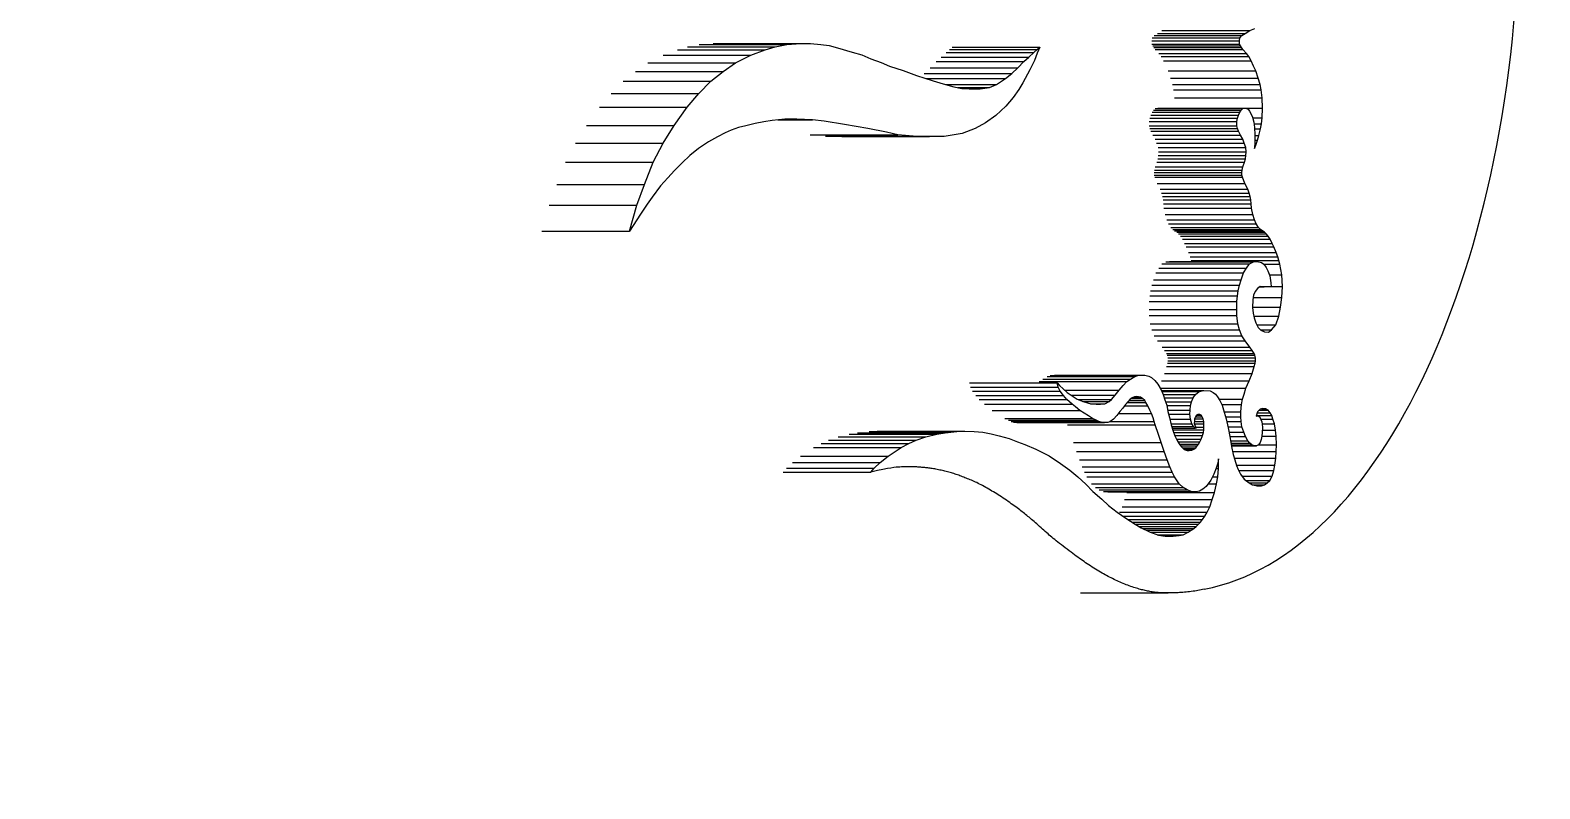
# Model space of a CAD drawing. Header units: inches. Extents: x 12 to 318, y 5 to 204.
# Drawn here: x 158.686 to 159.618, y 84.57 to 85.038 of the extents above; entities that cross this region are included whole.
import ezdxf

# ---------------------------------------------------------------- set-up
doc = ezdxf.new("R2010")
doc.units = ezdxf.units.IN
doc.header["$LTSCALE"] = 9.5
doc.header["$MEASUREMENT"] = 0
doc.layers.add('Dimension', color=7, linetype='Continuous', lineweight=25)
doc.layers.add('Visible', color=7, linetype='Continuous', lineweight=18)
doc.styles.add('Standard D-E', font='arial.ttf')
doc.dimstyles.new('in [mm] D-E NeptuneBenson', dxfattribs={"dimscale": 9.5, "dimtxt": 0.15, "dimasz": 0.098425, "dimexe": 0.125, "dimexo": 0.063, "dimgap": 0.031496, "dimtad": 0, "dimtih": 1, "dimtoh": 1, "dimdec": 4, "dimzin": 3, "dimdsep": 46, "dimlunit": 5, "dimtxsty": 'Standard D-E', "dimcen": 0.09, "dimdle": 0.393701, "dimclrd": 256, "dimclre": 256, "dimclrt": 256, "dimadec": 1, "dimazin": 1, "dimtfac": 1, "dimtofl": 0, "dimtmove": 0, "dimatfit": 3, "dimfxl": 1, "dimfrac": 1, "dimtolj": 1, "dimtzin": 4, "dimlwd": -1, "dimlwe": -1, "dimarcsym": 0})

# ---------------------------------------------------------------- blocks, each defined once
blk = doc.blocks.new('*D26')
at = {"layer": 'Defpoints', "color": 0, "transparency": 16777216}
for p in [(158.40591, 100.68631), (159.81115, 27.70631), (175.24657, 27.70631)]:
    blk.add_point(p, dxfattribs=at)
at = {"layer": 'Dimension', "transparency": 16777216}
for p, q in [((159.00441, 100.68631), (176.43407, 100.68631)), ((175.24657, 99.75127), (175.24657, 83.46722)), ((175.24657, 28.64135), (175.24657, 78.98781)), ((160.40965, 27.70631), (176.43407, 27.70631))]:
    blk.add_line(p, q, dxfattribs=at)
for points in [[(175.09073, 99.75127), (175.40241, 99.75127), (175.24657, 100.68631)], [(175.09073, 28.64135), (175.40241, 28.64135), (175.24657, 27.70631)]]:
    blk.add_solid(points, dxfattribs=at)
at = {"layer": 'Dimension', "transparency": 16777216, "attachment_point": 5, "style": 'Standard D-E'}
for s, insert, char_height in [('\\A1; 73 in', (175.24657, 82.25478), 1.425), ('\\A1;[1853.7 mm]', (175.24657, 80.01508), 1.4250001)]:
    blk.add_mtext(s, dxfattribs=dict(at, insert=insert, char_height=char_height))
blk = doc.blocks.new('*D27')
at = {"layer": 'Defpoints', "color": 0, "transparency": 16777216}
for p in [(145.31067, 108.56632), (184.51882, 108.56632), (159.81115, 27.70631)]:
    blk.add_point(p, dxfattribs=at)
at = {"layer": 'Dimension', "transparency": 16777216}
for p, q in [((145.90917, 108.56632), (185.70632, 108.56632)), ((184.51882, 107.63128), (184.51882, 71.09095)), ((184.51882, 28.64135), (184.51882, 65.18168)), ((160.40965, 27.70631), (185.70632, 27.70631))]:
    blk.add_line(p, q, dxfattribs=at)
for points in [[(184.36298, 107.63128), (184.67466, 107.63128), (184.51882, 108.56632)], [(184.36298, 28.64135), (184.67466, 28.64135), (184.51882, 27.70631)]]:
    blk.add_solid(points, dxfattribs=at)
at = {"layer": 'Dimension', "transparency": 16777216, "char_height": 1.4250001, "attachment_point": 5, "style": 'Standard D-E'}
for s, insert in [('\\A1; 80{\\H1x;\\S7#8;} in', (184.51882, 69.87851)), ('\\A1;[2053.8 mm]', (184.51882, 66.92388))]:
    blk.add_mtext(s, dxfattribs=dict(at, insert=insert))

msp = doc.modelspace()

# ---------------------------------------------------------------- linework, layer by layer
at = {"layer": 'Visible'}
for p, q in [((159.379982, 85.034776), (159.434109, 85.034776)), ((159.381979, 85.036165), (159.436106, 85.036165)), ((159.384849, 85.037886), (159.438976, 85.037886)), ((159.432935, 85.033408), (159.434109, 85.034776)), ((159.434109, 85.034776), (159.436106, 85.036165)), ((159.436106, 85.036165), (159.438976, 85.037886)), ((159.438976, 85.037886), (159.442157, 85.039204)), ((159.085826, 85.026029), (159.139953, 85.026029)), ((159.091994, 85.027816), (159.146121, 85.027816)), ((159.099051, 85.029225), (159.153178, 85.029225)), ((159.107845, 85.029878), (159.161972, 85.029878)), ((159.113621, 85.029895), (159.167747, 85.029895)), ((159.131004, 85.022759), (159.139953, 85.026029)), ((159.139953, 85.026029), (159.146121, 85.027816)), ((159.146121, 85.027816), (159.153178, 85.029225)), ((159.153178, 85.029225), (159.161972, 85.029878)), ((159.161972, 85.029878), (159.167747, 85.029895)), ((159.167747, 85.029895), (159.174138, 85.02925)), ((159.174138, 85.02925), (159.179442, 85.028711)), ((159.179442, 85.028711), (159.184546, 85.027353)), ((159.184546, 85.027353), (159.193493, 85.024599)), ((159.25374, 85.026287), (159.307866, 85.026287)), ((159.255229, 85.027647), (159.309355, 85.027647)), ((159.305772, 85.024467), (159.307866, 85.026287)), ((159.309355, 85.027647), (159.307824, 85.023896)), ((159.307866, 85.026287), (159.309355, 85.027647)), ((159.378512, 85.03155), (159.432638, 85.03155)), ((159.378576, 85.029598), (159.432703, 85.029598)), ((159.378808, 85.033408), (159.432935, 85.033408)), ((159.379149, 85.028483), (159.433276, 85.028483)), ((159.379722, 85.02747), (159.433849, 85.02747)), ((159.380541, 85.026254), (159.434667, 85.026254)), ((159.432638, 85.03155), (159.432935, 85.033408)), ((159.432703, 85.029598), (159.432638, 85.03155)), ((159.433276, 85.028483), (159.432703, 85.029598)), ((159.433849, 85.02747), (159.433276, 85.028483)), ((159.434667, 85.026254), (159.433849, 85.02747)), ((159.436933, 85.023679), (159.434667, 85.026254)), ((159.067386, 85.018095), (159.121513, 85.018095)), ((159.076878, 85.022759), (159.131004, 85.022759)), ((159.113958, 85.012656), (159.121513, 85.018095)), ((159.121513, 85.018095), (159.131004, 85.022759)), ((159.193493, 85.024599), (159.199483, 85.022857)), ((159.199483, 85.022857), (159.205139, 85.020427)), ((159.205139, 85.020427), (159.211473, 85.018151)), ((159.211473, 85.018151), (159.216651, 85.01598)), ((159.2455, 85.018873), (159.299626, 85.018873)), ((159.248607, 85.021535), (159.302734, 85.021535)), ((159.251646, 85.024467), (159.305772, 85.024467)), ((159.295762, 85.014968), (159.299626, 85.018873)), ((159.299626, 85.018873), (159.302734, 85.021535)), ((159.302734, 85.021535), (159.305772, 85.024467)), ((159.306066, 85.019414), (159.303261, 85.013658)), ((159.307824, 85.023896), (159.306066, 85.019414)), ((159.382806, 85.023679), (159.436933, 85.023679)), ((159.38431, 85.02183), (159.438437, 85.02183)), ((159.385713, 85.019187), (159.439839, 85.019187)), ((159.438437, 85.02183), (159.436933, 85.023679)), ((159.439839, 85.019187), (159.438437, 85.02183)), ((159.441331, 85.016027), (159.439839, 85.019187)), ((159.442736, 85.013038), (159.441331, 85.016027)), ((159.059832, 85.012656), (159.113958, 85.012656)), ((159.106408, 85.006665), (159.113958, 85.012656)), ((159.216651, 85.01598), (159.225065, 85.013229)), ((159.225065, 85.013229), (159.233374, 85.010191)), ((159.233374, 85.010191), (159.24352, 85.00693)), ((159.23799, 85.011477), (159.292117, 85.011477)), ((159.238977, 85.00839), (159.288332, 85.00839)), ((159.241636, 85.014968), (159.295762, 85.014968)), ((159.24352, 85.00693), (159.249783, 85.005059)), ((159.282697, 85.004564), (159.288332, 85.00839)), ((159.288332, 85.00839), (159.292117, 85.011477)), ((159.292117, 85.011477), (159.295762, 85.014968)), ((159.303261, 85.013658), (159.298911, 85.005696)), ((159.388609, 85.013038), (159.442736, 85.013038)), ((159.39011, 85.008582), (159.444237, 85.008582)), ((159.444237, 85.008582), (159.442736, 85.013038)), ((159.445387, 85.004721), (159.444237, 85.008582)), ((159.04488, 84.999024), (159.099006, 84.999024)), ((159.052281, 85.006665), (159.106408, 85.006665)), ((159.091748, 84.990559), (159.099006, 84.999024)), ((159.099006, 84.999024), (159.106408, 85.006665)), ((159.249783, 85.005059), (159.256275, 85.003186)), ((159.251498, 85.004564), (159.282697, 85.004564)), ((159.256275, 85.003186), (159.261174, 85.002229)), ((159.258843, 85.002685), (159.278361, 85.002685)), ((159.261174, 85.002229), (159.266339, 85.001959)), ((159.265805, 85.001987), (159.272522, 85.001987)), ((159.266339, 85.001959), (159.272522, 85.001987)), ((159.272522, 85.001987), (159.278361, 85.002685)), ((159.278361, 85.002685), (159.282697, 85.004564)), ((159.29651, 85.001609), (159.292929, 84.996661)), ((159.298911, 85.005696), (159.29651, 85.001609)), ((159.391261, 85.004721), (159.445387, 85.004721)), ((159.391976, 85.001282), (159.446102, 85.001282)), ((159.446102, 85.001282), (159.445387, 85.004721)), ((159.4467, 84.996331), (159.446102, 85.001282)), ((159.037621, 84.990559), (159.091748, 84.990559)), ((159.08368, 84.979316), (159.091748, 84.990559)), ((159.288523, 84.991219), (159.282281, 84.985609)), ((159.292929, 84.996661), (159.288523, 84.991219)), ((159.379598, 84.988788), (159.433725, 84.988788)), ((159.380674, 84.989767), (159.4348, 84.989767)), ((159.38223, 84.989981), (159.436357, 84.989981)), ((159.392574, 84.996331), (159.4467, 84.996331)), ((159.392701, 84.990109), (159.446828, 84.990109)), ((159.432825, 84.987467), (159.433725, 84.988788)), ((159.433725, 84.988788), (159.4348, 84.989767)), ((159.4348, 84.989767), (159.436357, 84.989981)), ((159.436357, 84.989981), (159.438005, 84.989333)), ((159.438005, 84.989333), (159.438835, 84.988231)), ((159.438835, 84.988231), (159.439972, 84.986359)), ((159.446828, 84.990109), (159.4467, 84.996331)), ((159.446738, 84.984055), (159.446828, 84.990109)), ((159.029554, 84.979316), (159.08368, 84.979316)), ((159.07699, 84.968384), (159.08368, 84.979316)), ((159.127874, 84.979226), (159.123439, 84.978043)), ((159.133729, 84.980564), (159.127874, 84.979226)), ((159.138994, 84.981532), (159.133729, 84.980564)), ((159.144082, 84.982496), (159.138994, 84.981532)), ((159.152036, 84.983184), (159.144082, 84.982496)), ((159.147703, 84.982809), (159.169157, 84.982809)), ((159.159441, 84.983143), (159.152036, 84.983184)), ((159.169157, 84.982809), (159.159441, 84.983143)), ((159.176212, 84.981931), (159.169157, 84.982809)), ((159.188828, 84.980017), (159.176212, 84.981931)), ((159.203298, 84.97756), (159.188828, 84.980017)), ((159.275836, 84.980916), (159.269521, 84.977435)), ((159.282281, 84.985609), (159.275836, 84.980916)), ((159.376962, 84.981714), (159.431089, 84.981714)), ((159.37698, 84.979035), (159.431107, 84.979035)), ((159.377295, 84.983798), (159.431421, 84.983798)), ((159.377888, 84.985716), (159.432014, 84.985716)), ((159.378698, 84.987467), (159.432825, 84.987467)), ((159.431089, 84.981714), (159.431421, 84.983798)), ((159.431107, 84.979035), (159.431089, 84.981714)), ((159.43142, 84.977486), (159.431107, 84.979035)), ((159.431421, 84.983798), (159.432014, 84.985716)), ((159.432014, 84.985716), (159.432825, 84.987467)), ((159.439972, 84.986359), (159.44072, 84.984563)), ((159.44072, 84.984563), (159.441476, 84.981471)), ((159.440844, 84.984055), (159.446738, 84.984055)), ((159.441476, 84.981471), (159.441888, 84.978023)), ((159.441602, 84.980412), (159.44633, 84.980412)), ((159.445659, 84.977195), (159.44633, 84.980412)), ((159.44633, 84.980412), (159.446738, 84.984055)), ((159.110363, 84.972346), (159.104815, 84.96924)), ((159.115145, 84.974722), (159.110363, 84.972346)), ((159.118948, 84.976386), (159.115145, 84.974722)), ((159.123439, 84.978043), (159.118948, 84.976386)), ((159.167559, 84.973667), (159.221686, 84.973667)), ((159.177076, 84.972741), (159.231202, 84.972741)), ((159.187206, 84.972536), (159.241333, 84.972536)), ((159.214804, 84.975261), (159.203298, 84.97756)), ((159.221686, 84.973667), (159.214804, 84.975261)), ((159.231202, 84.972741), (159.221686, 84.973667)), ((159.241333, 84.972536), (159.231202, 84.972741)), ((159.250454, 84.972541), (159.241333, 84.972536)), ((159.261425, 84.974499), (159.250454, 84.972541)), ((159.269521, 84.977435), (159.261425, 84.974499)), ((159.377293, 84.977486), (159.43142, 84.977486)), ((159.377954, 84.975775), (159.43208, 84.975775)), ((159.379224, 84.973474), (159.43335, 84.973474)), ((159.380538, 84.971001), (159.434665, 84.971001)), ((159.43208, 84.975775), (159.43142, 84.977486)), ((159.43335, 84.973474), (159.43208, 84.975775)), ((159.434665, 84.971001), (159.43335, 84.973474)), ((159.435634, 84.968433), (159.434665, 84.971001)), ((159.441888, 84.978023), (159.442091, 84.973532)), ((159.441925, 84.977195), (159.445659, 84.977195)), ((159.442091, 84.973532), (159.442077, 84.969036)), ((159.442081, 84.970207), (159.443844, 84.970207)), ((159.44209, 84.973082), (159.44469, 84.973082)), ((159.442782, 84.967152), (159.443844, 84.970207)), ((159.443844, 84.970207), (159.44469, 84.973082)), ((159.44469, 84.973082), (159.445659, 84.977195)), ((159.022864, 84.968384), (159.07699, 84.968384)), ((159.07072, 84.956637), (159.07699, 84.968384)), ((159.093262, 84.960768), (159.088537, 84.956224)), ((159.0988, 84.965175), (159.093262, 84.960768)), ((159.104815, 84.96924), (159.0988, 84.965175)), ((159.381507, 84.968433), (159.435634, 84.968433)), ((159.382434, 84.965691), (159.436561, 84.965691)), ((159.382553, 84.960852), (159.436679, 84.960852)), ((159.382624, 84.963102), (159.436751, 84.963102)), ((159.436561, 84.965691), (159.435634, 84.968433)), ((159.43639, 84.958769), (159.436679, 84.960852)), ((159.436751, 84.963102), (159.436561, 84.965691)), ((159.436679, 84.960852), (159.436751, 84.963102)), ((159.442077, 84.969036), (159.44193, 84.965228)), ((159.44193, 84.965228), (159.442782, 84.967152)), ((159.442004, 84.967152), (159.442782, 84.967152)), ((159.016593, 84.956637), (159.07072, 84.956637)), ((159.06529, 84.942981), (159.07072, 84.956637)), ((159.083947, 84.951605), (159.079771, 84.947115)), ((159.088537, 84.956224), (159.083947, 84.951605)), ((159.380135, 84.951767), (159.434261, 84.951767)), ((159.380564, 84.953822), (159.434691, 84.953822)), ((159.381585, 84.956676), (159.435712, 84.956676)), ((159.382264, 84.958769), (159.43639, 84.958769)), ((159.434135, 84.950333), (159.434261, 84.951767)), ((159.434261, 84.951767), (159.434691, 84.953822)), ((159.434691, 84.953822), (159.435712, 84.956676)), ((159.435712, 84.956676), (159.43639, 84.958769)), ((159.011164, 84.942981), (159.06529, 84.942981)), ((159.060545, 84.930171), (159.06529, 84.942981)), ((159.075244, 84.942024), (159.070003, 84.935097)), ((159.079771, 84.947115), (159.075244, 84.942024)), ((159.380008, 84.950333), (159.434135, 84.950333)), ((159.380086, 84.948769), (159.434213, 84.948769)), ((159.380436, 84.947416), (159.434563, 84.947416)), ((159.38191, 84.943639), (159.436036, 84.943639)), ((159.434213, 84.948769), (159.434135, 84.950333)), ((159.434563, 84.947416), (159.434213, 84.948769)), ((159.436036, 84.943639), (159.434563, 84.947416)), ((159.437751, 84.939979), (159.436036, 84.943639)), ((159.070003, 84.935097), (159.06701, 84.930876)), ((159.383625, 84.939979), (159.437751, 84.939979)), ((159.384533, 84.93751), (159.438659, 84.93751)), ((159.385164, 84.935487), (159.43929, 84.935487)), ((159.385579, 84.933513), (159.439706, 84.933513)), ((159.438659, 84.93751), (159.437751, 84.939979)), ((159.43929, 84.935487), (159.438659, 84.93751)), ((159.439706, 84.933513), (159.43929, 84.935487)), ((159.439856, 84.931081), (159.439706, 84.933513)), ((159.006418, 84.930171), (159.060545, 84.930171)), ((159.056097, 84.91406), (159.060545, 84.930171)), ((159.062845, 84.924729), (159.056097, 84.91406)), ((159.06701, 84.930876), (159.062845, 84.924729)), ((159.38573, 84.931081), (159.439856, 84.931081)), ((159.385989, 84.928405), (159.440116, 84.928405)), ((159.386796, 84.924506), (159.440923, 84.924506)), ((159.440116, 84.928405), (159.439856, 84.931081)), ((159.440923, 84.924506), (159.440116, 84.928405)), ((159.441976, 84.921186), (159.440923, 84.924506)), ((159.001971, 84.91406), (159.056097, 84.91406)), ((159.387849, 84.921186), (159.441976, 84.921186)), ((159.388811, 84.918636), (159.442938, 84.918636)), ((159.390244, 84.916356), (159.444371, 84.916356)), ((159.391541, 84.915103), (159.445668, 84.915103)), ((159.39267, 84.914417), (159.446796, 84.914417)), ((159.39405, 84.913509), (159.448177, 84.913509)), ((159.442938, 84.918636), (159.441976, 84.921186)), ((159.444371, 84.916356), (159.442938, 84.918636)), ((159.445668, 84.915103), (159.444371, 84.916356)), ((159.446796, 84.914417), (159.445668, 84.915103)), ((159.448177, 84.913509), (159.446796, 84.914417)), ((159.449129, 84.912505), (159.448177, 84.913509)), ((159.395002, 84.912505), (159.449129, 84.912505)), ((159.396258, 84.910993), (159.450385, 84.910993)), ((159.397429, 84.909307), (159.451556, 84.909307)), ((159.398779, 84.906595), (159.452906, 84.906595)), ((159.399825, 84.904391), (159.453951, 84.904391)), ((159.450385, 84.910993), (159.449129, 84.912505)), ((159.451556, 84.909307), (159.450385, 84.910993)), ((159.452906, 84.906595), (159.451556, 84.909307)), ((159.453951, 84.904391), (159.452906, 84.906595)), ((159.455348, 84.90108), (159.453951, 84.904391)), ((159.387227, 84.895204), (159.441353, 84.895204)), ((159.389552, 84.895451), (159.443678, 84.895451)), ((159.401222, 84.90108), (159.455348, 84.90108)), ((159.402142, 84.898357), (159.456268, 84.898357)), ((159.402844, 84.896144), (159.45697, 84.896144)), ((159.438942, 84.893931), (159.441353, 84.895204)), ((159.441353, 84.895204), (159.443678, 84.895451)), ((159.443678, 84.895451), (159.446195, 84.894867)), ((159.446195, 84.894867), (159.447785, 84.8937)), ((159.456268, 84.898357), (159.455348, 84.90108)), ((159.45697, 84.896144), (159.456268, 84.898357)), ((159.457501, 84.89384), (159.45697, 84.896144)), ((159.381083, 84.888346), (159.435209, 84.888346)), ((159.382832, 84.891275), (159.436958, 84.891275)), ((159.384815, 84.893931), (159.438942, 84.893931)), ((159.433655, 84.884214), (159.435209, 84.888346)), ((159.435209, 84.888346), (159.436958, 84.891275)), ((159.436958, 84.891275), (159.438942, 84.893931)), ((159.447594, 84.89384), (159.457501, 84.89384)), ((159.447785, 84.8937), (159.449101, 84.891783)), ((159.449101, 84.891783), (159.450139, 84.889671)), ((159.450139, 84.889671), (159.451323, 84.886541)), ((159.451078, 84.887189), (159.458801, 84.887189)), ((159.451323, 84.886541), (159.452122, 84.882262)), ((159.458801, 84.887189), (159.457501, 84.89384)), ((159.459192, 84.880057), (159.458801, 84.887189)), ((159.377806, 84.877287), (159.431932, 84.877287)), ((159.378527, 84.880747), (159.432654, 84.880747)), ((159.379528, 84.884214), (159.433655, 84.884214)), ((159.431394, 84.874298), (159.431932, 84.877287)), ((159.431932, 84.877287), (159.432654, 84.880747)), ((159.432654, 84.880747), (159.433655, 84.884214)), ((159.4423, 84.876828), (159.441352, 84.874742)), ((159.443731, 84.878788), (159.4423, 84.876828)), ((159.44551, 84.880072), (159.443731, 84.878788)), ((159.44508, 84.879762), (159.44785, 84.879762)), ((159.445205, 84.879852), (159.447573, 84.879852)), ((159.447573, 84.879852), (159.44551, 84.880072)), ((159.44785, 84.879762), (159.447573, 84.879852)), ((159.452187, 84.879876), (159.44785, 84.879762)), ((159.452122, 84.882262), (159.452187, 84.879876)), ((159.452182, 84.880057), (159.459192, 84.880057)), ((159.458894, 84.873181), (159.459192, 84.880057)), ((159.376943, 84.870744), (159.431069, 84.870744)), ((159.377267, 84.874298), (159.431394, 84.874298)), ((159.431028, 84.865909), (159.431069, 84.870744)), ((159.431069, 84.870744), (159.431394, 84.874298)), ((159.440891, 84.871708), (159.440715, 84.867034)), ((159.440715, 84.867034), (159.441082, 84.863609)), ((159.440724, 84.867251), (159.457971, 84.867251)), ((159.441352, 84.874742), (159.440891, 84.871708)), ((159.441115, 84.873181), (159.458894, 84.873181)), ((159.457045, 84.861732), (159.457971, 84.867251)), ((159.457971, 84.867251), (159.458894, 84.873181)), ((159.376901, 84.865909), (159.431028, 84.865909)), ((159.377, 84.862102), (159.431126, 84.862102)), ((159.431126, 84.862102), (159.431028, 84.865909)), ((159.431637, 84.857026), (159.431126, 84.862102)), ((159.441082, 84.863609), (159.441789, 84.860606)), ((159.441524, 84.861732), (159.457045, 84.861732)), ((159.441789, 84.860606), (159.44284, 84.857612)), ((159.44284, 84.857612), (159.444302, 84.854767)), ((159.455084, 84.856426), (159.457045, 84.861732)), ((159.37751, 84.857026), (159.431637, 84.857026)), ((159.378598, 84.853319), (159.432725, 84.853319)), ((159.380089, 84.849623), (159.434215, 84.849623)), ((159.432725, 84.853319), (159.431637, 84.857026)), ((159.434215, 84.849623), (159.432725, 84.853319)), ((159.436179, 84.846525), (159.434215, 84.849623)), ((159.44345, 84.856426), (159.455084, 84.856426)), ((159.444302, 84.854767), (159.445964, 84.853025)), ((159.445799, 84.853198), (159.452493, 84.853198)), ((159.445964, 84.853025), (159.448102, 84.851983)), ((159.448102, 84.851983), (159.450508, 84.851909)), ((159.450508, 84.851909), (159.452493, 84.853198)), ((159.452493, 84.853198), (159.455084, 84.856426)), ((159.382052, 84.846525), (159.436179, 84.846525)), ((159.385049, 84.842548), (159.439176, 84.842548)), ((159.386456, 84.840534), (159.440582, 84.840534)), ((159.439176, 84.842548), (159.436179, 84.846525)), ((159.440582, 84.840534), (159.439176, 84.842548)), ((159.441768, 84.838588), (159.440582, 84.840534)), ((159.387621, 84.830603), (159.441748, 84.830603)), ((159.387642, 84.838588), (159.441768, 84.838588)), ((159.388125, 84.837575), (159.442252, 84.837575)), ((159.388194, 84.832743), (159.44232, 84.832743)), ((159.388356, 84.83597), (159.442482, 84.83597)), ((159.388405, 84.834067), (159.442531, 84.834067)), ((159.440454, 84.826373), (159.441748, 84.830603)), ((159.441748, 84.830603), (159.44232, 84.832743)), ((159.442252, 84.837575), (159.441768, 84.838588)), ((159.442482, 84.83597), (159.442252, 84.837575)), ((159.44232, 84.832743), (159.442531, 84.834067)), ((159.442531, 84.834067), (159.442482, 84.83597)), ((159.266017, 84.820487), (159.320144, 84.820487)), ((159.309063, 84.82135), (159.363189, 84.82135)), ((159.311342, 84.822935), (159.365469, 84.822935)), ((159.313904, 84.824526), (159.36803, 84.824526)), ((159.315786, 84.825114), (159.369912, 84.825114)), ((159.318433, 84.825364), (159.372559, 84.825364)), ((159.320735, 84.817896), (159.320144, 84.820487)), ((159.320144, 84.820487), (159.321591, 84.81891)), ((159.360961, 84.818869), (159.363189, 84.82135)), ((159.363189, 84.82135), (159.365469, 84.822935)), ((159.365469, 84.822935), (159.36803, 84.824526)), ((159.36803, 84.824526), (159.369912, 84.825114)), ((159.369912, 84.825114), (159.372559, 84.825364)), ((159.372559, 84.825364), (159.374356, 84.825232)), ((159.374356, 84.825232), (159.37665, 84.824665)), ((159.37665, 84.824665), (159.378406, 84.823814)), ((159.378406, 84.823814), (159.380439, 84.821984)), ((159.380439, 84.821984), (159.38225, 84.819699)), ((159.38454, 84.821755), (159.438666, 84.821755)), ((159.386327, 84.826373), (159.440454, 84.826373)), ((159.436702, 84.81725), (159.438666, 84.821755)), ((159.438666, 84.821755), (159.440454, 84.826373)), ((159.266609, 84.817896), (159.320735, 84.817896)), ((159.267759, 84.815366), (159.321885, 84.815366)), ((159.269846, 84.812763), (159.323972, 84.812763)), ((159.321885, 84.815366), (159.320735, 84.817896)), ((159.321591, 84.81891), (159.32376, 84.816815)), ((159.323972, 84.812763), (159.321885, 84.815366)), ((159.32376, 84.816815), (159.326288, 84.814639)), ((159.326033, 84.810356), (159.323972, 84.812763)), ((159.324684, 84.816019), (159.358376, 84.816019)), ((159.326288, 84.814639), (159.329997, 84.812129)), ((159.328855, 84.812902), (159.355837, 84.812902)), ((159.329997, 84.812129), (159.332566, 84.810582)), ((159.353775, 84.810246), (159.355837, 84.812902)), ((159.355837, 84.812902), (159.358376, 84.816019)), ((159.358376, 84.816019), (159.360961, 84.818869)), ((159.366416, 84.811422), (159.365263, 84.810555)), ((159.367792, 84.812), (159.366416, 84.811422)), ((159.367092, 84.811706), (159.371563, 84.811706)), ((159.369121, 84.812134), (159.367792, 84.812)), ((159.367964, 84.812018), (159.370305, 84.812018)), ((159.370305, 84.812018), (159.369121, 84.812134)), ((159.371563, 84.811706), (159.370305, 84.812018)), ((159.372727, 84.810851), (159.371563, 84.811706)), ((159.38225, 84.819699), (159.384248, 84.816254)), ((159.38367, 84.81725), (159.436702, 84.81725)), ((159.384248, 84.816254), (159.385496, 84.813381)), ((159.384408, 84.815886), (159.410729, 84.815886)), ((159.384666, 84.815292), (159.407746, 84.815292)), ((159.385452, 84.813483), (159.405492, 84.813483)), ((159.385496, 84.813381), (159.386641, 84.810002)), ((159.386171, 84.81139), (159.404167, 84.81139)), ((159.403102, 84.808892), (159.404167, 84.81139)), ((159.404167, 84.81139), (159.405492, 84.813483)), ((159.405492, 84.813483), (159.407746, 84.815292)), ((159.407746, 84.815292), (159.410729, 84.815886)), ((159.410729, 84.815886), (159.414541, 84.815678)), ((159.414541, 84.815678), (159.416402, 84.814698)), ((159.416402, 84.814698), (159.417851, 84.813604)), ((159.417851, 84.813604), (159.419149, 84.811992)), ((159.419149, 84.811992), (159.420554, 84.809766)), ((159.434518, 84.810512), (159.435494, 84.813585)), ((159.435494, 84.813585), (159.436702, 84.81725)), ((159.271907, 84.810356), (159.326033, 84.810356)), ((159.275252, 84.807491), (159.329378, 84.807491)), ((159.280088, 84.80361), (159.334214, 84.80361)), ((159.329378, 84.807491), (159.326033, 84.810356)), ((159.331508, 84.805824), (159.329378, 84.807491)), ((159.334214, 84.80361), (159.331508, 84.805824)), ((159.332566, 84.810582), (159.336214, 84.808974)), ((159.333329, 84.810246), (159.353775, 84.810246)), ((159.336763, 84.801954), (159.334214, 84.80361)), ((159.336069, 84.809038), (159.352211, 84.809038)), ((159.336214, 84.808974), (159.340847, 84.807661)), ((159.339411, 84.800252), (159.336763, 84.801954)), ((159.340672, 84.807711), (159.349526, 84.807711)), ((159.340847, 84.807661), (159.344231, 84.807391)), ((159.344231, 84.807391), (159.346969, 84.807374)), ((159.346969, 84.807374), (159.349526, 84.807711)), ((159.349526, 84.807711), (159.352211, 84.809038)), ((159.352211, 84.809038), (159.353775, 84.810246)), ((159.358899, 84.802938), (159.357067, 84.800527)), ((159.357969, 84.801715), (159.378324, 84.801715)), ((159.360586, 84.804903), (159.358899, 84.802938)), ((159.362296, 84.807115), (159.360586, 84.804903)), ((159.361711, 84.806358), (159.376094, 84.806358)), ((159.363884, 84.809077), (159.362296, 84.807115)), ((159.363333, 84.808396), (159.374972, 84.808396)), ((159.365263, 84.810555), (159.363884, 84.809077)), ((159.364378, 84.809606), (159.374176, 84.809606)), ((159.365657, 84.810851), (159.372727, 84.810851)), ((159.374176, 84.809606), (159.372727, 84.810851)), ((159.374972, 84.808396), (159.374176, 84.809606)), ((159.376094, 84.806358), (159.374972, 84.808396)), ((159.377319, 84.803781), (159.376094, 84.806358)), ((159.378324, 84.801715), (159.377319, 84.803781)), ((159.379303, 84.798885), (159.378324, 84.801715)), ((159.386641, 84.810002), (159.38774, 84.806712)), ((159.387012, 84.808892), (159.403102, 84.808892)), ((159.38774, 84.806712), (159.388484, 84.802964)), ((159.38776, 84.806612), (159.402499, 84.806612)), ((159.388354, 84.803619), (159.402158, 84.803619)), ((159.388484, 84.802964), (159.389452, 84.799132)), ((159.402071, 84.80125), (159.402158, 84.803619)), ((159.402158, 84.803619), (159.402499, 84.806612)), ((159.402499, 84.806612), (159.403102, 84.808892)), ((159.420084, 84.810512), (159.434518, 84.810512)), ((159.420554, 84.809766), (159.422068, 84.806719)), ((159.421837, 84.807185), (159.433986, 84.807185)), ((159.422068, 84.806719), (159.42328, 84.802532)), ((159.423239, 84.802673), (159.433583, 84.802673)), ((159.42328, 84.802532), (159.424509, 84.798308)), ((159.433546, 84.799614), (159.433583, 84.802673)), ((159.433583, 84.802673), (159.433986, 84.807185)), ((159.433986, 84.807185), (159.434518, 84.810512)), ((159.443892, 84.802641), (159.44299, 84.799947)), ((159.443714, 84.802112), (159.451602, 84.802112)), ((159.445531, 84.804426), (159.443892, 84.802641)), ((159.444892, 84.80373), (159.450398, 84.80373)), ((159.44718, 84.804836), (159.445531, 84.804426)), ((159.446265, 84.804609), (159.44897, 84.804609)), ((159.44897, 84.804609), (159.44718, 84.804836)), ((159.450398, 84.80373), (159.44897, 84.804609)), ((159.451602, 84.802112), (159.450398, 84.80373)), ((159.452576, 84.800488), (159.451602, 84.802112)), ((159.287858, 84.798597), (159.341984, 84.798597)), ((159.29004, 84.797621), (159.344166, 84.797621)), ((159.291745, 84.79678), (159.345872, 84.79678)), ((159.293202, 84.796326), (159.347329, 84.796326)), ((159.29515, 84.796033), (159.349277, 84.796033)), ((159.32656, 84.794639), (159.380686, 84.794639)), ((159.341984, 84.798597), (159.339411, 84.800252)), ((159.344166, 84.797621), (159.341984, 84.798597)), ((159.345872, 84.79678), (159.344166, 84.797621)), ((159.347329, 84.796326), (159.345872, 84.79678)), ((159.349277, 84.796033), (159.347329, 84.796326)), ((159.351321, 84.796136), (159.349277, 84.796033)), ((159.352748, 84.796568), (159.351321, 84.796136)), ((159.355003, 84.798252), (159.352748, 84.796568)), ((159.352976, 84.796738), (159.380032, 84.796738)), ((159.357067, 84.800527), (159.355003, 84.798252)), ((159.380032, 84.796738), (159.379303, 84.798885)), ((159.380686, 84.794639), (159.380032, 84.796738)), ((159.382751, 84.788615), (159.380686, 84.794639)), ((159.388917, 84.80125), (159.402071, 84.80125)), ((159.389452, 84.799132), (159.390603, 84.794767)), ((159.389732, 84.79807), (159.402452, 84.79807)), ((159.390458, 84.795315), (159.403346, 84.795315)), ((159.390603, 84.794767), (159.391707, 84.790849)), ((159.390934, 84.793592), (159.404336, 84.793592)), ((159.391187, 84.792693), (159.405372, 84.792693)), ((159.402452, 84.79807), (159.402071, 84.80125)), ((159.403346, 84.795315), (159.402452, 84.79807)), ((159.404336, 84.793592), (159.403346, 84.795315)), ((159.405372, 84.792693), (159.404336, 84.793592)), ((159.404829, 84.796946), (159.40481, 84.795488)), ((159.40481, 84.795488), (159.405126, 84.794375)), ((159.404826, 84.796763), (159.41061, 84.796763)), ((159.405016, 84.798297), (159.404829, 84.796946)), ((159.404893, 84.795195), (159.410705, 84.795195)), ((159.405541, 84.7996), (159.405016, 84.798297)), ((159.405049, 84.798378), (159.410207, 84.798378)), ((159.405126, 84.794375), (159.405985, 84.792708)), ((159.405422, 84.792693), (159.405372, 84.792693)), ((159.405985, 84.792708), (159.405422, 84.792693)), ((159.406152, 84.800569), (159.405541, 84.7996)), ((159.405575, 84.799655), (159.409721, 84.799655)), ((159.405685, 84.79329), (159.410746, 84.79329)), ((159.407018, 84.801097), (159.406152, 84.800569)), ((159.406275, 84.800644), (159.408985, 84.800644)), ((159.40814, 84.801127), (159.407018, 84.801097)), ((159.408985, 84.800644), (159.40814, 84.801127)), ((159.409721, 84.799655), (159.408985, 84.800644)), ((159.410207, 84.798378), (159.409721, 84.799655)), ((159.41061, 84.796763), (159.410207, 84.798378)), ((159.410705, 84.795195), (159.41061, 84.796763)), ((159.410673, 84.791606), (159.410746, 84.79329)), ((159.410746, 84.79329), (159.410705, 84.795195)), ((159.424129, 84.799614), (159.433546, 84.799614)), ((159.424509, 84.798308), (159.42573, 84.792784)), ((159.424844, 84.796792), (159.433738, 84.796792)), ((159.425597, 84.793382), (159.434223, 84.793382)), ((159.42573, 84.792784), (159.426743, 84.787459)), ((159.433738, 84.796792), (159.433546, 84.799614)), ((159.434223, 84.793382), (159.433738, 84.796792)), ((159.435312, 84.79018), (159.434223, 84.793382)), ((159.44299, 84.799947), (159.443566, 84.800251)), ((159.443092, 84.800251), (159.443566, 84.800251)), ((159.443171, 84.800488), (159.452576, 84.800488)), ((159.443566, 84.800251), (159.444288, 84.800212)), ((159.444288, 84.800212), (159.444925, 84.799883)), ((159.444925, 84.799883), (159.445393, 84.79903)), ((159.445393, 84.79903), (159.445892, 84.797889)), ((159.445749, 84.798216), (159.453325, 84.798216)), ((159.445892, 84.797889), (159.446449, 84.796577)), ((159.446449, 84.796577), (159.446689, 84.795141)), ((159.446662, 84.795307), (159.454216, 84.795307)), ((159.446689, 84.795141), (159.446848, 84.792952)), ((159.446848, 84.792952), (159.446753, 84.789892)), ((159.453325, 84.798216), (159.452576, 84.800488)), ((159.454216, 84.795307), (159.453325, 84.798216)), ((159.45493, 84.791293), (159.454216, 84.795307)), ((159.174472, 84.783202), (159.228599, 84.783202)), ((159.178863, 84.785243), (159.232989, 84.785243)), ((159.184973, 84.78733), (159.2391, 84.78733)), ((159.191706, 84.788883), (159.245833, 84.788883)), ((159.196862, 84.789707), (159.250988, 84.789707)), ((159.204116, 84.790585), (159.258243, 84.790585)), ((159.20907, 84.790716), (159.263196, 84.790716)), ((159.223867, 84.78074), (159.228599, 84.783202)), ((159.228599, 84.783202), (159.232989, 84.785243)), ((159.232989, 84.785243), (159.2391, 84.78733)), ((159.2391, 84.78733), (159.245833, 84.788883)), ((159.245833, 84.788883), (159.250988, 84.789707)), ((159.250988, 84.789707), (159.258243, 84.790585)), ((159.258243, 84.790585), (159.263196, 84.790716)), ((159.263196, 84.790716), (159.26884, 84.79059)), ((159.26884, 84.79059), (159.274279, 84.790047)), ((159.274279, 84.790047), (159.279447, 84.789084)), ((159.279447, 84.789084), (159.284271, 84.787974)), ((159.284271, 84.787974), (159.29058, 84.786336)), ((159.29058, 84.786336), (159.295686, 84.784272)), ((159.295686, 84.784272), (159.30017, 84.782603)), ((159.330274, 84.783696), (159.3844, 84.783696)), ((159.3844, 84.783696), (159.382751, 84.788615)), ((159.386132, 84.778149), (159.3844, 84.783696)), ((159.391493, 84.791606), (159.410673, 84.791606)), ((159.391707, 84.790849), (159.392759, 84.787826)), ((159.392051, 84.789861), (159.410404, 84.789861)), ((159.392661, 84.788109), (159.409882, 84.788109)), ((159.392759, 84.787826), (159.394215, 84.784904)), ((159.393718, 84.785902), (159.409111, 84.785902)), ((159.394215, 84.784904), (159.395441, 84.782874)), ((159.394643, 84.784196), (159.408224, 84.784196)), ((159.407392, 84.782772), (159.408224, 84.784196)), ((159.408224, 84.784196), (159.409111, 84.785902)), ((159.409111, 84.785902), (159.409882, 84.788109)), ((159.409882, 84.788109), (159.410404, 84.789861)), ((159.410404, 84.789861), (159.410673, 84.791606)), ((159.426225, 84.79018), (159.435312, 84.79018)), ((159.426725, 84.787554), (159.436398, 84.787554)), ((159.426743, 84.787459), (159.427827, 84.781198)), ((159.42719, 84.78488), (159.437831, 84.78488)), ((159.427446, 84.783398), (159.439028, 84.783398)), ((159.436398, 84.787554), (159.435312, 84.79018)), ((159.437831, 84.78488), (159.436398, 84.787554)), ((159.439028, 84.783398), (159.437831, 84.78488)), ((159.440335, 84.782279), (159.439028, 84.783398)), ((159.445465, 84.783742), (159.444407, 84.782271)), ((159.446031, 84.785545), (159.445465, 84.783742)), ((159.446508, 84.787693), (159.446031, 84.785545)), ((159.446495, 84.787635), (159.455276, 84.787635)), ((159.446753, 84.789892), (159.446508, 84.787693)), ((159.446797, 84.791293), (159.45493, 84.791293)), ((159.455276, 84.787635), (159.45493, 84.791293)), ((159.455448, 84.782324), (159.455276, 84.787635)), ((159.161587, 84.775436), (159.215714, 84.775436)), ((159.169741, 84.78074), (159.223867, 84.78074)), ((159.210902, 84.771444), (159.215714, 84.775436)), ((159.215714, 84.775436), (159.220167, 84.778304)), ((159.220167, 84.778304), (159.223867, 84.78074)), ((159.30017, 84.782603), (159.306864, 84.779618)), ((159.306864, 84.779618), (159.315287, 84.775441)), ((159.315287, 84.775441), (159.322223, 84.770911)), ((159.332006, 84.778149), (159.386132, 84.778149)), ((159.387945, 84.773056), (159.386132, 84.778149)), ((159.395441, 84.782874), (159.396965, 84.781038)), ((159.395525, 84.782772), (159.407392, 84.782772)), ((159.396475, 84.781628), (159.40653, 84.781628)), ((159.396965, 84.781038), (159.398631, 84.7794)), ((159.397527, 84.780485), (159.405723, 84.780485)), ((159.398472, 84.779556), (159.404523, 84.779556)), ((159.398631, 84.7794), (159.400459, 84.778888)), ((159.399999, 84.779017), (159.403208, 84.779017)), ((159.400459, 84.778888), (159.401666, 84.778808)), ((159.401666, 84.778808), (159.403208, 84.779017)), ((159.403208, 84.779017), (159.404523, 84.779556)), ((159.404523, 84.779556), (159.405723, 84.780485)), ((159.405723, 84.780485), (159.40653, 84.781628)), ((159.40653, 84.781628), (159.407392, 84.782772)), ((159.42764, 84.782279), (159.440335, 84.782279)), ((159.427724, 84.781796), (159.441724, 84.781796)), ((159.427727, 84.781777), (159.443197, 84.781777)), ((159.427827, 84.781198), (159.428822, 84.776458)), ((159.428457, 84.778198), (159.45543, 84.778198)), ((159.428822, 84.776458), (159.429808, 84.773001)), ((159.429514, 84.774032), (159.455227, 84.774032)), ((159.441724, 84.781796), (159.440335, 84.782279)), ((159.443197, 84.781777), (159.441724, 84.781796)), ((159.444407, 84.782271), (159.443197, 84.781777)), ((159.444445, 84.782324), (159.455448, 84.782324)), ((159.454614, 84.769708), (159.455227, 84.774032)), ((159.455227, 84.774032), (159.45543, 84.778198)), ((159.45543, 84.778198), (159.455448, 84.782324)), ((159.150966, 84.765515), (159.205093, 84.765515)), ((159.153083, 84.767909), (159.20721, 84.767909)), ((159.156776, 84.771444), (159.210902, 84.771444)), ((159.205093, 84.765515), (159.20721, 84.767909)), ((159.209217, 84.766411), (159.205093, 84.765515)), ((159.20721, 84.767909), (159.210902, 84.771444)), ((159.212599, 84.767108), (159.209217, 84.766411)), ((159.21534, 84.767634), (159.212599, 84.767108)), ((159.217542, 84.768016), (159.21534, 84.767634)), ((159.219306, 84.768279), (159.217542, 84.768016)), ((159.220735, 84.768452), (159.219306, 84.768279)), ((159.22193, 84.768562), (159.220735, 84.768452)), ((159.222993, 84.768634), (159.22193, 84.768562)), ((159.22401, 84.768693), (159.222993, 84.768634)), ((159.224995, 84.768741), (159.22401, 84.768693)), ((159.225948, 84.76878), (159.224995, 84.768741)), ((159.226867, 84.768809), (159.225948, 84.76878)), ((159.227753, 84.768828), (159.226867, 84.768809)), ((159.228602, 84.768837), (159.227753, 84.768828)), ((159.229415, 84.768836), (159.228602, 84.768837)), ((159.230191, 84.768825), (159.229415, 84.768836)), ((159.230928, 84.768804), (159.230191, 84.768825)), ((159.231631, 84.768775), (159.230928, 84.768804)), ((159.232304, 84.768739), (159.231631, 84.768775)), ((159.232953, 84.768698), (159.232304, 84.768739)), ((159.233581, 84.768654), (159.232953, 84.768698)), ((159.234194, 84.768607), (159.233581, 84.768654)), ((159.234796, 84.768561), (159.234194, 84.768607)), ((159.235392, 84.768515), (159.234796, 84.768561)), ((159.235986, 84.768472), (159.235392, 84.768515)), ((159.23658, 84.76843), (159.235986, 84.768472)), ((159.237178, 84.768388), (159.23658, 84.76843)), ((159.237781, 84.768343), (159.237178, 84.768388)), ((159.238391, 84.768293), (159.237781, 84.768343)), ((159.239011, 84.768238), (159.238391, 84.768293)), ((159.239643, 84.768175), (159.239011, 84.768238)), ((159.24029, 84.768102), (159.239643, 84.768175)), ((159.240952, 84.768017), (159.24029, 84.768102)), ((159.241631, 84.767922), (159.240952, 84.768017)), ((159.242327, 84.767816), (159.241631, 84.767922)), ((159.243038, 84.767699), (159.242327, 84.767816)), ((159.243765, 84.767572), (159.243038, 84.767699)), ((159.244508, 84.767436), (159.243765, 84.767572)), ((159.245266, 84.76729), (159.244508, 84.767436)), ((159.246039, 84.767135), (159.245266, 84.76729)), ((159.246827, 84.766972), (159.246039, 84.767135)), ((159.247626, 84.766801), (159.246827, 84.766972)), ((159.248434, 84.766622), (159.247626, 84.766801)), ((159.249247, 84.766437), (159.248434, 84.766622)), ((159.250061, 84.766246), (159.249247, 84.766437)), ((159.250874, 84.766049), (159.250061, 84.766246)), ((159.251681, 84.765848), (159.250874, 84.766049)), ((159.25248, 84.765644), (159.251681, 84.765848)), ((159.253267, 84.765435), (159.25248, 84.765644)), ((159.254045, 84.765222), (159.253267, 84.765435)), ((159.254814, 84.765004), (159.254045, 84.765222)), ((159.255577, 84.764779), (159.254814, 84.765004)), ((159.256335, 84.764546), (159.255577, 84.764779)), ((159.257091, 84.764305), (159.256335, 84.764546)), ((159.322223, 84.770911), (159.327962, 84.766663)), ((159.327962, 84.766663), (159.332943, 84.76267)), ((159.333818, 84.773056), (159.387945, 84.773056)), ((159.335542, 84.768691), (159.389669, 84.768691)), ((159.337023, 84.765421), (159.391149, 84.765421)), ((159.389669, 84.768691), (159.387945, 84.773056)), ((159.391149, 84.765421), (159.389669, 84.768691)), ((159.392547, 84.762623), (159.391149, 84.765421)), ((159.418284, 84.767909), (159.416818, 84.764333)), ((159.418178, 84.767648), (159.419693, 84.767648)), ((159.419382, 84.770978), (159.418284, 84.767909)), ((159.419241, 84.76265), (159.419693, 84.767648)), ((159.4198, 84.773595), (159.419382, 84.770978)), ((159.419693, 84.767648), (159.4198, 84.773595)), ((159.429808, 84.773001), (159.430794, 84.769636)), ((159.430772, 84.769708), (159.454614, 84.769708)), ((159.430794, 84.769636), (159.431911, 84.767099)), ((159.431911, 84.767099), (159.433261, 84.764201)), ((159.432198, 84.766484), (159.453993, 84.766484)), ((159.452869, 84.762971), (159.453993, 84.766484)), ((159.453993, 84.766484), (159.454614, 84.769708)), ((159.257846, 84.764054), (159.257091, 84.764305)), ((159.258603, 84.763792), (159.257846, 84.764054)), ((159.259362, 84.763519), (159.258603, 84.763792)), ((159.260124, 84.763235), (159.259362, 84.763519)), ((159.26089, 84.762942), (159.260124, 84.763235)), ((159.26166, 84.762642), (159.26089, 84.762942)), ((159.262433, 84.762336), (159.26166, 84.762642)), ((159.26321, 84.762026), (159.262433, 84.762336)), ((159.263992, 84.761713), (159.26321, 84.762026)), ((159.264778, 84.761398), (159.263992, 84.761713)), ((159.265568, 84.761083), (159.264778, 84.761398)), ((159.266365, 84.760764), (159.265568, 84.761083)), ((159.26717, 84.760438), (159.266365, 84.760764)), ((159.267986, 84.760101), (159.26717, 84.760438)), ((159.268813, 84.759749), (159.267986, 84.760101)), ((159.269654, 84.759379), (159.268813, 84.759749)), ((159.270512, 84.758987), (159.269654, 84.759379)), ((159.271387, 84.758569), (159.270512, 84.758987)), ((159.272281, 84.758122), (159.271387, 84.758569)), ((159.273193, 84.75765), (159.272281, 84.758122)), ((159.27412, 84.757153), (159.273193, 84.75765)), ((159.275059, 84.756636), (159.27412, 84.757153)), ((159.276009, 84.756102), (159.275059, 84.756636)), ((159.276968, 84.755552), (159.276009, 84.756102)), ((159.277933, 84.754991), (159.276968, 84.755552)), ((159.332943, 84.76267), (159.337791, 84.757987)), ((159.337791, 84.757987), (159.342155, 84.753565)), ((159.338421, 84.762623), (159.392547, 84.762623)), ((159.341402, 84.758329), (159.395528, 84.758329)), ((159.343854, 84.75601), (159.397981, 84.75601)), ((159.395528, 84.758329), (159.392547, 84.762623)), ((159.397981, 84.75601), (159.395528, 84.758329)), ((159.400288, 84.754644), (159.397981, 84.75601)), ((159.412137, 84.756695), (159.410161, 84.754906)), ((159.414949, 84.760436), (159.412137, 84.756695)), ((159.413269, 84.758201), (159.418577, 84.758201)), ((159.416818, 84.764333), (159.414949, 84.760436)), ((159.416011, 84.76265), (159.419241, 84.76265)), ((159.417298, 84.752938), (159.418577, 84.758201)), ((159.418577, 84.758201), (159.419241, 84.76265)), ((159.433261, 84.764201), (159.435633, 84.76114)), ((159.434214, 84.762971), (159.452869, 84.762971)), ((159.435633, 84.76114), (159.438584, 84.758926)), ((159.436787, 84.760274), (159.451419, 84.760274)), ((159.438584, 84.758926), (159.440748, 84.7577)), ((159.438704, 84.758858), (159.449869, 84.758858)), ((159.440726, 84.757713), (159.448133, 84.757713)), ((159.440748, 84.7577), (159.443734, 84.757046)), ((159.443424, 84.757114), (159.446303, 84.757114)), ((159.443734, 84.757046), (159.446303, 84.757114)), ((159.446303, 84.757114), (159.448133, 84.757713)), ((159.448133, 84.757713), (159.449869, 84.758858)), ((159.449869, 84.758858), (159.451419, 84.760274)), ((159.451419, 84.760274), (159.452869, 84.762971)), ((159.278901, 84.754421), (159.277933, 84.754991)), ((159.279872, 84.753844), (159.278901, 84.754421)), ((159.280845, 84.753259), (159.279872, 84.753844)), ((159.281821, 84.752666), (159.280845, 84.753259)), ((159.282801, 84.752061), (159.281821, 84.752666)), ((159.283786, 84.751445), (159.282801, 84.752061)), ((159.284777, 84.750814), (159.283786, 84.751445)), ((159.285774, 84.750168), (159.284777, 84.750814)), ((159.286779, 84.749505), (159.285774, 84.750168)), ((159.287792, 84.748824), (159.286779, 84.749505)), ((159.288806, 84.748131), (159.287792, 84.748824)), ((159.289815, 84.74743), (159.288806, 84.748131)), ((159.290814, 84.746727), (159.289815, 84.74743)), ((159.291795, 84.746029), (159.290814, 84.746727)), ((159.292753, 84.74534), (159.291795, 84.746029)), ((159.342155, 84.753565), (159.347656, 84.748868)), ((159.346161, 84.754644), (159.400288, 84.754644)), ((159.347656, 84.748868), (159.351879, 84.744993)), ((159.348777, 84.753597), (159.402903, 84.753597)), ((159.351512, 84.753235), (159.405639, 84.753235)), ((159.361788, 84.748501), (159.415915, 84.748501)), ((159.363172, 84.752938), (159.417298, 84.752938)), ((159.402903, 84.753597), (159.400288, 84.754644)), ((159.405639, 84.753235), (159.402903, 84.753597)), ((159.407902, 84.753791), (159.405639, 84.753235)), ((159.410161, 84.754906), (159.407902, 84.753791)), ((159.414286, 84.744025), (159.415915, 84.748501)), ((159.415915, 84.748501), (159.417298, 84.752938)), ((159.29368, 84.744666), (159.292753, 84.74534)), ((159.294571, 84.744014), (159.29368, 84.744666)), ((159.295422, 84.743387), (159.294571, 84.744014)), ((159.296235, 84.742782), (159.295422, 84.743387)), ((159.297017, 84.742194), (159.296235, 84.742782)), ((159.297773, 84.741621), (159.297017, 84.742194)), ((159.298509, 84.741056), (159.297773, 84.741621)), ((159.299232, 84.740496), (159.298509, 84.741056)), ((159.299945, 84.739935), (159.299232, 84.740496)), ((159.300656, 84.73937), (159.299945, 84.739935)), ((159.30137, 84.738797), (159.300656, 84.73937)), ((159.30209, 84.738212), (159.30137, 84.738797)), ((159.302819, 84.737612), (159.30209, 84.738212)), ((159.30356, 84.736994), (159.302819, 84.737612)), ((159.304316, 84.736356), (159.30356, 84.736994)), ((159.351879, 84.744993), (159.357136, 84.74087)), ((159.357136, 84.74087), (159.362597, 84.737165)), ((159.358625, 84.740827), (159.412751, 84.740827)), ((159.36016, 84.744025), (159.414286, 84.744025)), ((159.360922, 84.738301), (159.411308, 84.738301)), ((159.362597, 84.737165), (159.36829, 84.733445)), ((159.40986, 84.736301), (159.411308, 84.738301)), ((159.411308, 84.738301), (159.412751, 84.740827)), ((159.412751, 84.740827), (159.414286, 84.744025)), ((159.30509, 84.735694), (159.304316, 84.736356)), ((159.305885, 84.735006), (159.30509, 84.735694)), ((159.306705, 84.734288), (159.305885, 84.735006)), ((159.30755, 84.733541), (159.306705, 84.734288)), ((159.308416, 84.732769), (159.30755, 84.733541)), ((159.309295, 84.73198), (159.308416, 84.732769)), ((159.310181, 84.731184), (159.309295, 84.73198)), ((159.311067, 84.730388), (159.310181, 84.731184)), ((159.311946, 84.7296), (159.311067, 84.730388)), ((159.312812, 84.728828), (159.311946, 84.7296)), ((159.313657, 84.72808), (159.312812, 84.728828)), ((159.314478, 84.727361), (159.313657, 84.72808)), ((159.315285, 84.726664), (159.314478, 84.727361)), ((159.363919, 84.736301), (159.40986, 84.736301)), ((159.366462, 84.734639), (159.408531, 84.734639)), ((159.36829, 84.733445), (159.372046, 84.731224)), ((159.368503, 84.733319), (159.407384, 84.733319)), ((159.370769, 84.73198), (159.405937, 84.73198)), ((159.372046, 84.731224), (159.377224, 84.728697)), ((159.372928, 84.730794), (159.404528, 84.730794)), ((159.375259, 84.729656), (159.402882, 84.729656)), ((159.377224, 84.728697), (159.382743, 84.726523)), ((159.377639, 84.728534), (159.401061, 84.728534)), ((159.397873, 84.726892), (159.401061, 84.728534)), ((159.401061, 84.728534), (159.402882, 84.729656)), ((159.402882, 84.729656), (159.404528, 84.730794)), ((159.404528, 84.730794), (159.405937, 84.73198)), ((159.405937, 84.73198), (159.407384, 84.733319)), ((159.407384, 84.733319), (159.408531, 84.734639)), ((159.408531, 84.734639), (159.40986, 84.736301)), ((159.316091, 84.725978), (159.315285, 84.726664)), ((159.316909, 84.725293), (159.316091, 84.725978)), ((159.317752, 84.724597), (159.316909, 84.725293)), ((159.318633, 84.723881), (159.317752, 84.724597)), ((159.319566, 84.723134), (159.318633, 84.723881)), ((159.320562, 84.722345), (159.319566, 84.723134)), ((159.321631, 84.721508), (159.320562, 84.722345)), ((159.322761, 84.720632), (159.321631, 84.721508)), ((159.323933, 84.719728), (159.322761, 84.720632)), ((159.325131, 84.718811), (159.323933, 84.719728)), ((159.326339, 84.717892), (159.325131, 84.718811)), ((159.327538, 84.716985), (159.326339, 84.717892)), ((159.381807, 84.726892), (159.397873, 84.726892)), ((159.382743, 84.726523), (159.386873, 84.726047)), ((159.384418, 84.72633), (159.395526, 84.72633)), ((159.386873, 84.726047), (159.391658, 84.725959)), ((159.391658, 84.725959), (159.395526, 84.72633)), ((159.395526, 84.72633), (159.397873, 84.726892)), ((159.328712, 84.716102), (159.327538, 84.716985)), ((159.329844, 84.715256), (159.328712, 84.716102)), ((159.330921, 84.714456), (159.329844, 84.715256)), ((159.33195, 84.713699), (159.330921, 84.714456)), ((159.332941, 84.712976), (159.33195, 84.713699)), ((159.333906, 84.71228), (159.332941, 84.712976)), ((159.334854, 84.711603), (159.333906, 84.71228)), ((159.335796, 84.710937), (159.334854, 84.711603)), ((159.336745, 84.710276), (159.335796, 84.710937)), ((159.337709, 84.709611), (159.336745, 84.710276)), ((159.338698, 84.708937), (159.337709, 84.709611)), ((159.339708, 84.708256), (159.338698, 84.708937)), ((159.340733, 84.707575), (159.339708, 84.708256)), ((159.341766, 84.706898), (159.340733, 84.707575)), ((159.342803, 84.706229), (159.341766, 84.706898)), ((159.343837, 84.705575), (159.342803, 84.706229)), ((159.344861, 84.70494), (159.343837, 84.705575)), ((159.345871, 84.704329), (159.344861, 84.70494)), ((159.34686, 84.703747), (159.345871, 84.704329)), ((159.347831, 84.70319), (159.34686, 84.703747)), ((159.348787, 84.702657), (159.347831, 84.70319)), ((159.34973, 84.702144), (159.348787, 84.702657)), ((159.350663, 84.701648), (159.34973, 84.702144)), ((159.351589, 84.701165), (159.350663, 84.701648)), ((159.35251, 84.700694), (159.351589, 84.701165)), ((159.35343, 84.700229), (159.35251, 84.700694)), ((159.35435, 84.69977), (159.35343, 84.700229)), ((159.355273, 84.699317), (159.35435, 84.69977)), ((159.356198, 84.69887), (159.355273, 84.699317)), ((159.334495, 84.690919), (159.388621, 84.690919)), ((159.357126, 84.69843), (159.356198, 84.69887)), ((159.358057, 84.698), (159.357126, 84.69843)), ((159.358993, 84.697578), (159.358057, 84.698)), ((159.359934, 84.697168), (159.358993, 84.697578)), ((159.36088, 84.696769), (159.359934, 84.697168)), ((159.361832, 84.696382), (159.36088, 84.696769)), ((159.362786, 84.696009), (159.361832, 84.696382)), ((159.363736, 84.695651), (159.362786, 84.696009)), ((159.36468, 84.695307), (159.363736, 84.695651)), ((159.365612, 84.694979), (159.36468, 84.695307)), ((159.366528, 84.694667), (159.365612, 84.694979)), ((159.367423, 84.694373), (159.366528, 84.694667)), ((159.368294, 84.694096), (159.367423, 84.694373)), ((159.369137, 84.693838), (159.368294, 84.694096)), ((159.369953, 84.693596), (159.369137, 84.693838)), ((159.370748, 84.693371), (159.369953, 84.693596)), ((159.371524, 84.69316), (159.370748, 84.693371)), ((159.372284, 84.692962), (159.371524, 84.69316)), ((159.373032, 84.692776), (159.372284, 84.692962)), ((159.373772, 84.6926), (159.373032, 84.692776)), ((159.374507, 84.692432), (159.373772, 84.6926)), ((159.37524, 84.692273), (159.374507, 84.692432)), ((159.375971, 84.692121), (159.37524, 84.692273)), ((159.3767, 84.691976), (159.375971, 84.692121)), ((159.377427, 84.691841), (159.3767, 84.691976)), ((159.378152, 84.691714), (159.377427, 84.691841)), ((159.378874, 84.691596), (159.378152, 84.691714)), ((159.379594, 84.691488), (159.378874, 84.691596)), ((159.380311, 84.69139), (159.379594, 84.691488)), ((159.381025, 84.691302), (159.380311, 84.69139)), ((159.381739, 84.691224), (159.381025, 84.691302)), ((159.382456, 84.691155), (159.381739, 84.691224)), ((159.383179, 84.691096), (159.382456, 84.691155)), ((159.38391, 84.691046), (159.383179, 84.691096)), ((159.384653, 84.691005), (159.38391, 84.691046)), ((159.38541, 84.690972), (159.384653, 84.691005)), ((159.386185, 84.690947), (159.38541, 84.690972)), ((159.386978, 84.69093), (159.386185, 84.690947)), ((159.387791, 84.690921), (159.386978, 84.69093)), ((159.388621, 84.690919), (159.387791, 84.690921)), ((159.389468, 84.690924), (159.388621, 84.690919)), ((159.390329, 84.690937), (159.389468, 84.690924)), ((159.391203, 84.690956), (159.390329, 84.690937)), ((159.39209, 84.690982), (159.391203, 84.690956)), ((159.392987, 84.691014), (159.39209, 84.690982)), ((159.393893, 84.691053), (159.392987, 84.691014)), ((159.394812, 84.691099), (159.393893, 84.691053)), ((159.395746, 84.691152), (159.394812, 84.691099)), ((159.396697, 84.691214), (159.395746, 84.691152)), ((159.397668, 84.691286), (159.396697, 84.691214)), ((159.398661, 84.691367), (159.397668, 84.691286)), ((159.399681, 84.69146), (159.398661, 84.691367)), ((159.400728, 84.691565), (159.399681, 84.69146)), ((159.401806, 84.691682), (159.400728, 84.691565)), ((159.402909, 84.691812), (159.401806, 84.691682)), ((159.404034, 84.691955), (159.402909, 84.691812)), ((159.405176, 84.692111), (159.404034, 84.691955)), ((159.410872, 84.693307), (159.405176, 84.692111))]:
    msp.add_line(p, q, dxfattribs=at)
msp.add_ellipse((159.39102, 85.120887), major_axis=(0, 0.42942), ratio=0.5, start_param=3.2341876, end_param=6.1529824, dxfattribs=at)

# ---------------------------------------------------------------- dimensions: what is measured, and where the dimension line sits
at = {"layer": 'Dimension'}
for base, p1, p2, text, picture, middle in [((184.518818, 108.566317), (159.811147, 27.706313), (145.310669, 108.566317), ' <> in\\X[2053.8 mm]', '*D27', (184.518818, 68.136315)), ((175.246572, 27.706313), (158.405909, 100.686313), (159.811147, 27.706313), ' <> in\\X[1853.7 mm]', '*D26', (175.246572, 81.227514))]:
    dim = msp.add_linear_dim(base=base, p1=p1, p2=p2, angle=90, text=text, dimstyle='in [mm] D-E NeptuneBenson', override={"dimgap": 0.031496, "dimdec": 4, "dimpost": '', "dimtol": 0, "dimlim": 0, "dimtp": 0, "dimtm": 0, "dimtdec": 2, "dimatfit": 1}, dxfattribs=at)
    dim.commit()
    dim.dimension.update_dxf_attribs({"geometry": picture, "text_midpoint": middle, "dimtype": 160})

doc.saveas('drawing.dxf')
